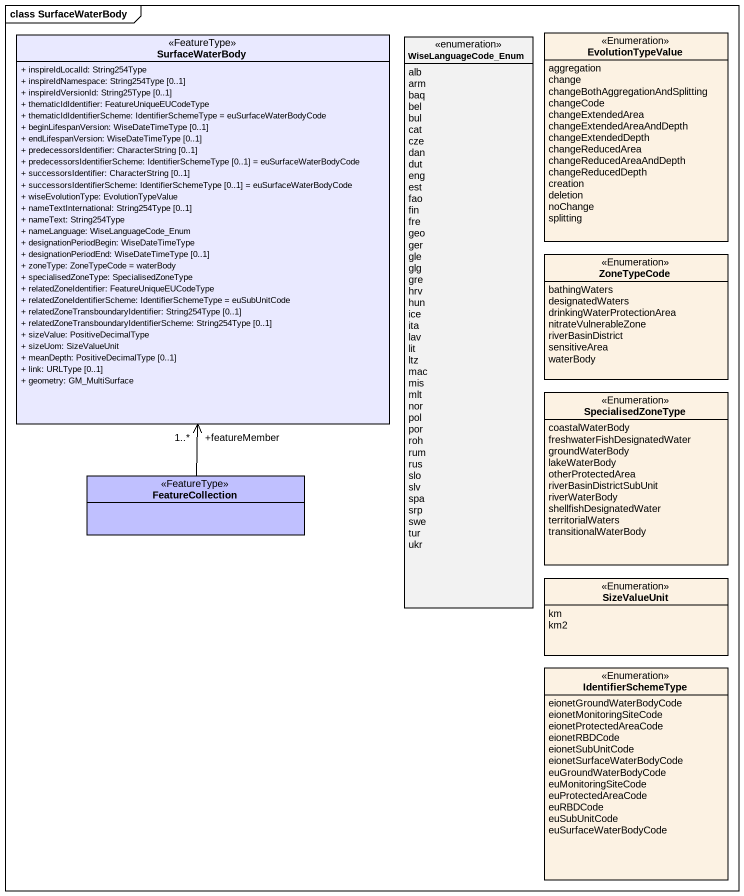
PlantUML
@startuml
mainframe class SurfaceWaterBody
hide circle
hide empty members
skinparam classAttributeIconSize 0
class SurfaceWaterBody <<FeatureType>> #E9E9FF {
  + inspireIdLocalId: String254Type
  + inspireIdNamespace: String254Type [0..1]
  + inspireIdVersionId: String25Type [0..1]
  + thematicIdIdentifier: FeatureUniqueEUCodeType
  + thematicIdIdentifierScheme: IdentifierSchemeType = euSurfaceWaterBodyCode
  + beginLifespanVersion: WiseDateTimeType [0..1]
  + endLifespanVersion: WiseDateTimeType [0..1]
  + predecessorsIdentifier: CharacterString [0..1]
  + predecessorsIdentifierScheme: IdentifierSchemeType [0..1] = euSurfaceWaterBodyCode
  + successorsIdentifier: CharacterString [0..1]
  + successorsIdentifierScheme: IdentifierSchemeType [0..1] = euSurfaceWaterBodyCode
  + wiseEvolutionType: EvolutionTypeValue
  + nameTextInternational: String254Type [0..1]
  + nameText: String254Type
  + nameLanguage: WiseLanguageCode_Enum
  + designationPeriodBegin: WiseDateTimeType
  + designationPeriodEnd: WiseDateTimeType [0..1]
  + zoneType: ZoneTypeCode = waterBody
  + specialisedZoneType: SpecialisedZoneType
  + relatedZoneIdentifier: FeatureUniqueEUCodeType
  + relatedZoneIdentifierScheme: IdentifierSchemeType = euSubUnitCode
  + relatedZoneTransboundaryIdentifier: String254Type [0..1]
  + relatedZoneTransboundaryIdentifierScheme: String254Type [0..1]
  + sizeValue: PositiveDecimalType
  + sizeUom: SizeValueUnit
  + meanDepth: PositiveDecimalType [0..1]
  + link: URLType [0..1]
  + geometry: GM_MultiSurface
}
enum WiseLanguageCode_Enum {
  alb
  arm
  baq
  bel
  bul
  cat
  cze
  dan
  dut
  eng
  est
  fao
  fin
  fre
  geo
  ger
  gle
  glg
  gre
  hrv
  hun
  ice
  ita
  lav
  lit
  ltz
  mac
  mis
  mlt
  nor
  pol
  por
  roh
  rum
  rus
  slo
  slv
  spa
  srp
  swe
  tur
  ukr
}
enum EvolutionTypeValue <<Enumeration>> #FCF2E3 {
  aggregation
  change
  changeBothAggregationAndSplitting
  changeCode
  changeExtendedArea
  changeExtendedAreaAndDepth
  changeExtendedDepth
  changeReducedArea
  changeReducedAreaAndDepth
  changeReducedDepth
  creation
  deletion
  noChange
  splitting
}
enum ZoneTypeCode <<Enumeration>> #FCF2E3 {
  bathingWaters
  designatedWaters
  drinkingWaterProtectionArea
  nitrateVulnerableZone
  riverBasinDistrict
  sensitiveArea
  waterBody
}
enum SpecialisedZoneType <<Enumeration>> #FCF2E3 {
  coastalWaterBody
  freshwaterFishDesignatedWater
  groundWaterBody
  lakeWaterBody
  otherProtectedArea
  riverBasinDistrictSubUnit
  riverWaterBody
  shellfishDesignatedWater
  territorialWaters
  transitionalWaterBody
}
class FeatureCollection <<FeatureType>> #C0C0FF
enum SizeValueUnit <<Enumeration>> #FCF2E3 {
  km
  km2
}
enum IdentifierSchemeType <<Enumeration>> #FCF2E3 {
  eionetGroundWaterBodyCode
  eionetMonitoringSiteCode
  eionetProtectedAreaCode
  eionetRBDCode
  eionetSubUnitCode
  eionetSurfaceWaterBodyCode
  euGroundWaterBodyCode
  euMonitoringSiteCode
  euProtectedAreaCode
  euRBDCode
  euSubUnitCode
  euSurfaceWaterBodyCode
}
FeatureCollection -up-> "+featureMember\n1..*" SurfaceWaterBody
@enduml
